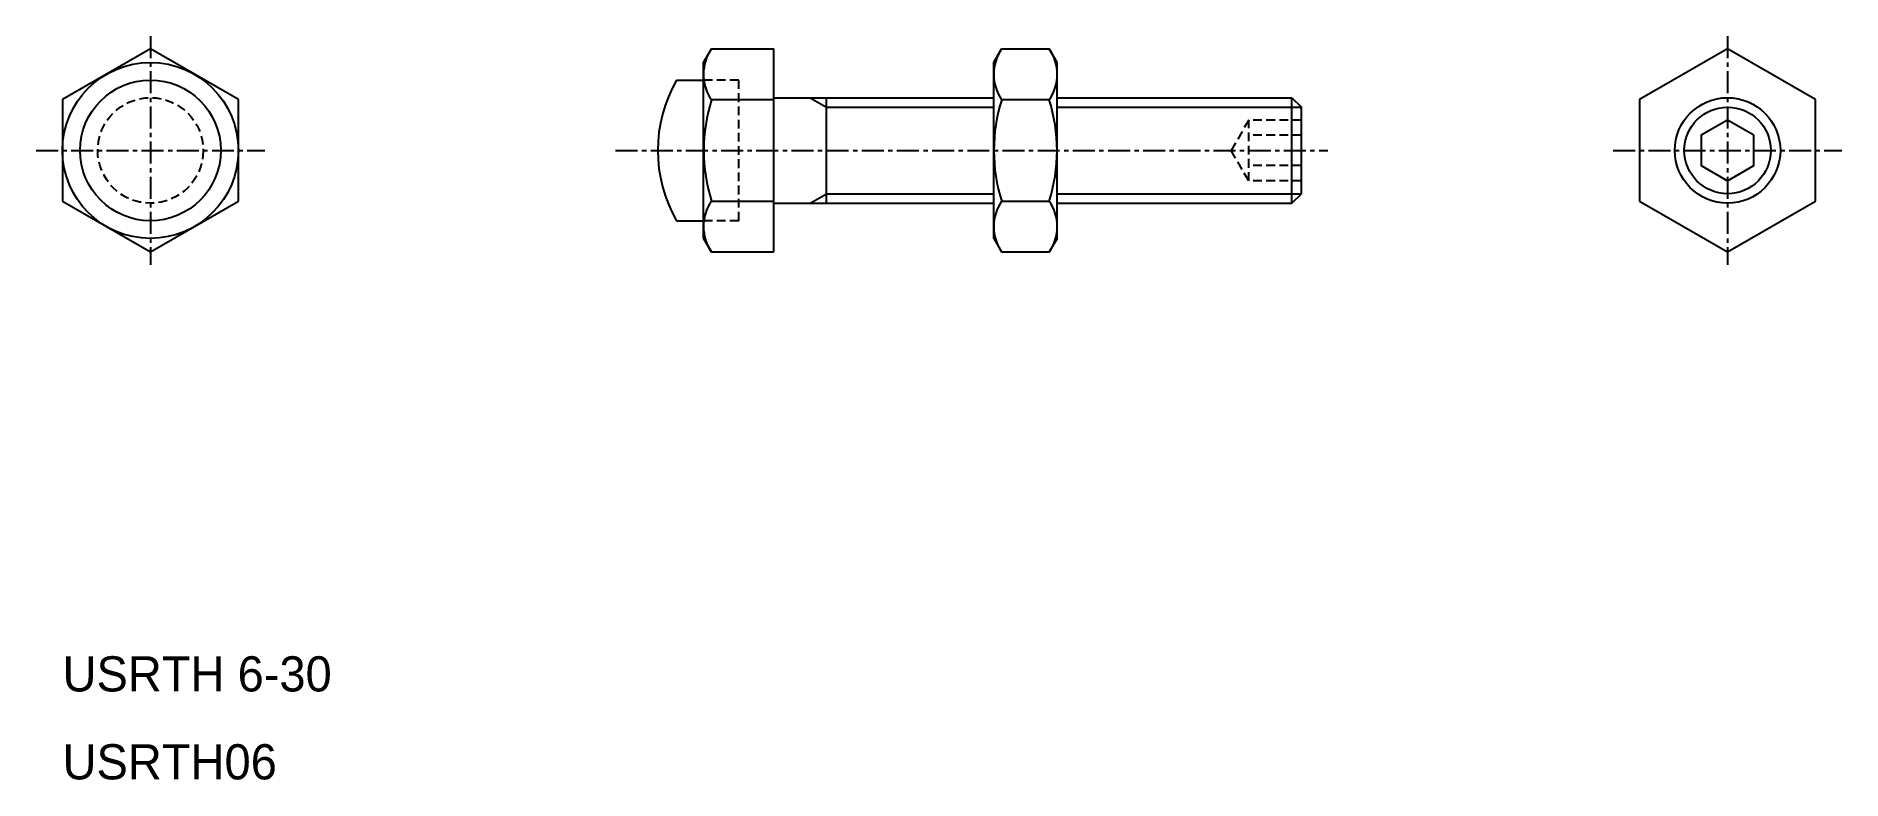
# Model space of a CAD drawing. Extents: x 31 to 134, y 16 to 58.
import ezdxf

# ---------------------------------------------------------------- set-up
doc = ezdxf.new("R2010")
doc.units = 0
doc.linetypes.add('CENTER', pattern=[2, 1.25, -0.25, 0.25, -0.25])
doc.linetypes.add('DASHED', pattern=[0.75, 0.5, -0.25])
doc.layers.get('0').update_dxf_attribs({"linetype": 'CONTINUOUS'})
doc.layers.add('CENTER', color=1, linetype='CENTER')

msp = doc.modelspace()

# ---------------------------------------------------------------- linework, layer by layer
at = {"color": 7, "linetype": 'CONTINUOUS'}
for p, q in [((37.39, 57.13), (32.39, 54.24)), ((42.39, 54.24), (37.39, 57.13)), ((68.84, 56.35), (69.29, 57.13)), ((69.29, 57.13), (72.84, 57.13)), ((72.84, 45.58), (72.84, 57.13)), ((85.34, 56.35), (85.79, 57.13)), ((85.79, 57.13), (88.5, 57.13)), ((88.94, 56.35), (88.5, 57.13)), ((127.07, 57.13), (122.07, 54.24)), ((132.07, 54.24), (127.07, 57.13)), ((68.84, 46.35), (68.84, 56.35)), ((85.34, 46.35), (85.34, 56.35)), ((88.94, 46.35), (88.94, 56.35)), ((67.31, 55.35), (68.84, 55.35)), ((32.39, 54.24), (32.39, 48.47)), ((42.39, 48.47), (42.39, 54.24)), ((69.29, 54.24), (72.84, 54.24)), ((72.84, 54.35), (85.34, 54.35)), ((75.84, 48.35), (75.84, 54.35)), ((85.79, 54.24), (88.5, 54.24)), ((88.94, 54.35), (102.3, 54.35)), ((102.3, 48.35), (102.3, 54.35)), ((102.3, 54.35), (102.84, 53.81)), ((102.84, 48.89), (102.84, 53.81)), ((122.07, 54.24), (122.07, 48.47)), ((132.07, 48.47), (132.07, 54.24)), ((32.39, 48.47), (37.39, 45.58)), ((37.39, 45.58), (42.39, 48.47)), ((69.29, 48.47), (72.84, 48.47)), ((72.84, 48.35), (85.34, 48.35)), ((85.79, 48.47), (88.5, 48.47)), ((88.94, 48.35), (102.3, 48.35)), ((102.3, 48.35), (102.84, 48.89)), ((122.07, 48.47), (127.07, 45.58)), ((127.07, 45.58), (132.07, 48.47)), ((67.31, 47.35), (68.84, 47.35)), ((68.84, 46.35), (69.29, 45.58)), ((85.34, 46.35), (85.79, 45.58)), ((88.94, 46.35), (88.5, 45.58)), ((69.29, 45.58), (72.84, 45.58)), ((85.79, 45.58), (88.5, 45.58))]:
    msp.add_line(p, q, dxfattribs=at)
at = {"color": 3, "linetype": 'DASHED'}
for p, q in [((70.84, 55.35), (68.84, 55.35)), ((70.84, 47.35), (70.84, 55.35)), ((99.84, 53.08), (98.84, 51.35)), ((99.84, 49.62), (99.84, 53.08)), ((102.84, 53.08), (99.84, 53.08)), ((99.84, 49.62), (98.84, 51.35)), ((102.84, 52.22), (99.84, 52.22)), ((102.84, 50.49), (99.84, 50.49)), ((102.84, 49.62), (99.84, 49.62)), ((70.84, 47.35), (68.84, 47.35))]:
    msp.add_line(p, q, dxfattribs=at)
at = {"color": 3, "linetype": 'CONTINUOUS'}
for p, q in [((74.9, 54.35), (75.84, 53.81)), ((75.84, 53.81), (85.34, 53.81)), ((88.94, 53.81), (102.84, 53.81)), ((74.9, 48.35), (75.84, 48.89)), ((75.84, 48.89), (85.34, 48.89)), ((88.94, 48.89), (102.84, 48.89))]:
    msp.add_line(p, q, dxfattribs=at)
for p, q in [((78.84, 48.89), (78.84, 48.89)), ((81.84, 48.89), (81.84, 48.89))]:
    msp.add_line(p, q)
at = {"color": 7, "linetype": 'CONTINUOUS'}
msp.add_lwpolyline([(128.57, 52.22), (127.07, 53.08), (125.57, 52.22), (125.57, 50.49), (127.07, 49.62), (128.57, 50.49)], close=True, dxfattribs=at)
for centre, radius in [((37.39, 51.35), 5), ((37.39, 51.35), 4), ((127.07, 51.35), 3)]:
    msp.add_circle(centre, radius, dxfattribs=at)
at = {"color": 3, "linetype": 'DASHED'}
msp.add_circle((37.39, 51.35), 3, dxfattribs=at)
at = {"color": 3, "linetype": 'CONTINUOUS'}
msp.add_circle((127.07, 51.35), 2.46, dxfattribs=at)
at = {"color": 7, "linetype": 'CONTINUOUS'}
for centre, radius, start, end in [((71.4, 55.68), 2.56, 145.6157, 214.3843), ((87.9, 55.68), 2.56, 145.6157, 214.3843), ((86.39, 55.68), 2.56, 325.6157, 34.3843), ((74.24, 51.35), 8, 150, 210), ((78.4, 51.35), 9.55, 162.412, 197.588), ((94.9, 51.35), 9.55, 162.412, 197.588), ((79.39, 51.35), 9.55, 342.412, 17.588), ((71.4, 47.02), 2.56, 145.6157, 214.3843), ((87.9, 47.02), 2.56, 145.6157, 214.3843), ((86.39, 47.02), 2.56, 325.6157, 34.3843)]:
    msp.add_arc(centre, radius, start, end, dxfattribs=at)
at = {"layer": 'CENTER', "color": 1, "linetype": 'CENTER'}
for p, q in [((37.39, 57.85), (37.39, 44.85)), ((127.07, 57.85), (127.07, 44.85)), ((30.89, 51.35), (43.89, 51.35)), ((63.84, 51.35), (104.34, 51.35)), ((120.57, 51.35), (133.57, 51.35))]:
    msp.add_line(p, q, dxfattribs=at)

# ---------------------------------------------------------------- texts
at = {"color": 7, "linetype": 'CONTINUOUS'}
msp.add_text('USRTH 6-30', height=2, dxfattribs=at).set_placement((32.39, 20.58))
msp.add_text('USRTH06', height=2).set_placement((32.39, 15.58))

doc.saveas('drawing.dxf')
